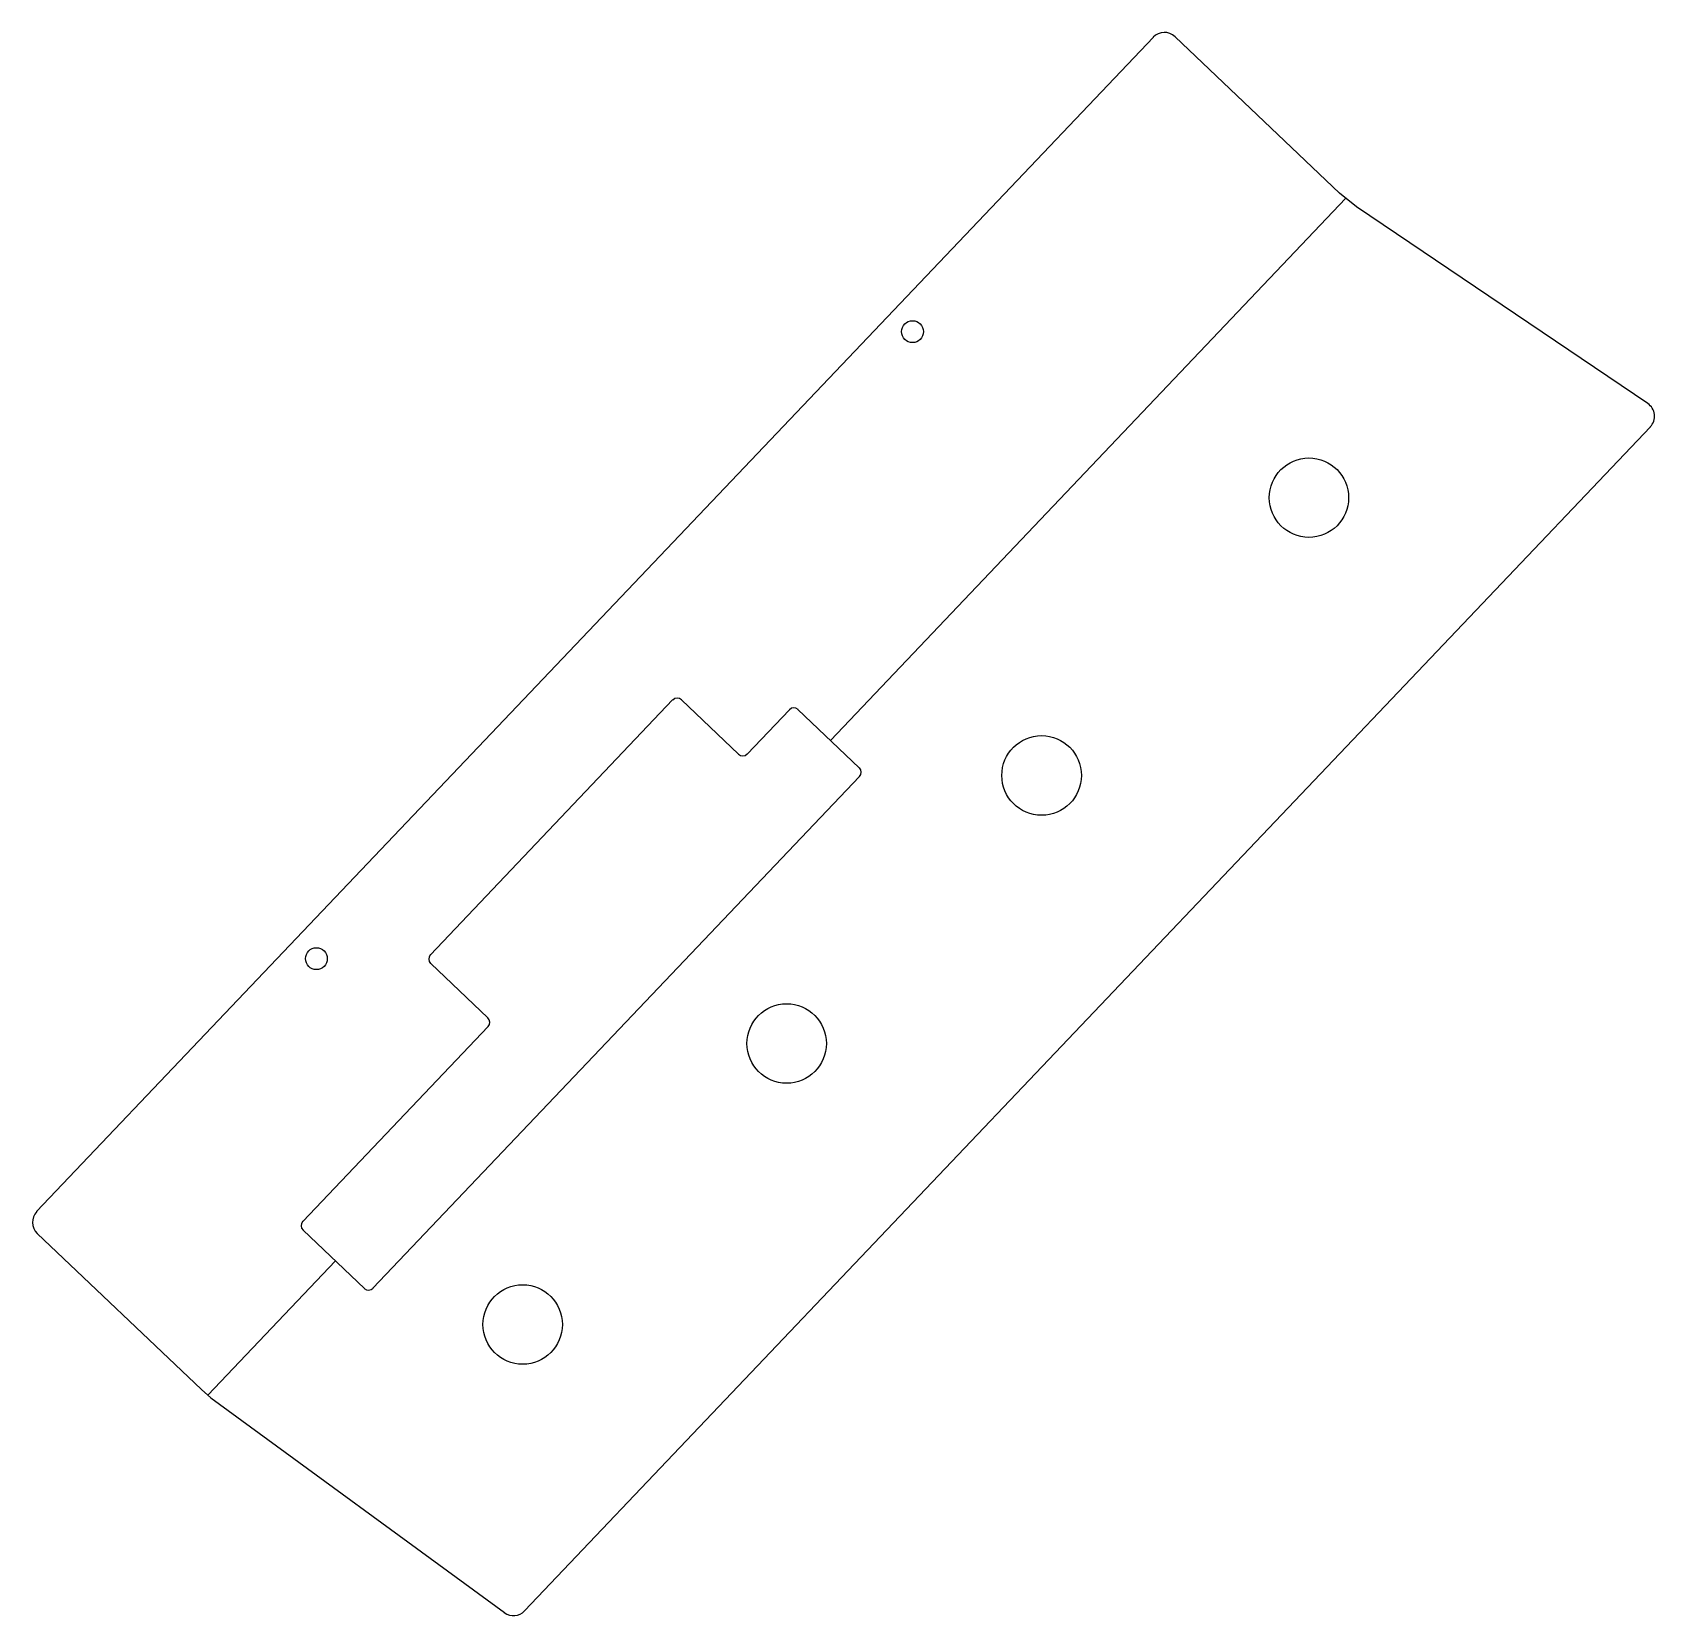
# Model space of a CAD drawing. Header units: inches. Extents: x -14 to -0.8, y 2.5 to 15.3.
import ezdxf

# ---------------------------------------------------------------- set-up
doc = ezdxf.new("R2010")
doc.units = ezdxf.units.IN
doc.header["$MEASUREMENT"] = 0

msp = doc.modelspace()

# ---------------------------------------------------------------- linework, layer by layer
at = {"linetype": 'Continuous', "lineweight": 25}
for p, q in [((-13.965, 5.747), (-4.908, 15.268)), ((-3.398, 14.004), (-4.731, 15.272)), ((-3.261, 13.892), (-3.398, 14.004)), ((-0.898, 12.299), (-3.261, 13.892)), ((-0.877, 12.109), (-10.007, 2.511)), ((-8.807, 9.895), (-10.771, 7.83)), ((-8.272, 9.456), (-8.736, 9.897)), ((-7.86, 9.816), (-8.202, 9.457)), ((-7.293, 9.345), (-7.79, 9.818)), ((-11.237, 5.126), (-7.291, 9.274)), ((-10.769, 7.759), (-10.305, 7.318)), ((-10.304, 7.248), (-11.806, 5.668)), ((-13.96, 5.571), (-12.628, 4.304)), ((-11.804, 5.597), (-11.307, 5.124)), ((-12.628, 4.304), (-12.551, 4.238)), ((-12.551, 4.238), (-10.171, 2.497))]:
    msp.add_line(p, q, dxfattribs=at)
at = {"color": 8, "linetype": 'Continuous', "lineweight": 0, "true_color": 0x808080}
for p, q in [((-7.527, 9.567), (-3.346, 13.962)), ((-12.576, 4.26), (-11.541, 5.347))]:
    msp.add_line(p, q, dxfattribs=at)
at = {"linetype": 'Continuous', "lineweight": 25}
for centre, radius in [((-6.861, 12.881), 0.0885), ((-3.646, 11.535), 0.322), ((-5.814, 9.283), 0.323), ((-11.696, 7.798), 0.0885), ((-7.882, 7.11), 0.322), ((-10.023, 4.832), 0.322)]:
    msp.add_circle(centre, radius, dxfattribs=at)
for centre, radius, start, end in [((-4.818, 15.182), 0.125, 46.4309, 136.4309), ((-0.968, 12.195), 0.125, 316.4309, 56), ((-8.77, 9.86), 0.05, 46.4309, 136.4309), ((-7.824, 9.782), 0.05, 46.4309, 136.4309), ((-8.238, 9.492), 0.05, 226.4309, 316.4309), ((-7.327, 9.309), 0.05, 316.4309, 46.4309), ((-10.735, 7.796), 0.05, 136.4309, 226.4309), ((-10.34, 7.282), 0.05, 316.4309, 46.4309), ((-13.874, 5.661), 0.125, 136.4309, 226.4309), ((-11.77, 5.634), 0.05, 136.4309, 226.4309), ((-11.273, 5.161), 0.05, 226.4309, 316.4309), ((-10.098, 2.597), 0.125, 233.7917, 316.4309)]:
    msp.add_arc(centre, radius, start, end, dxfattribs=at)

doc.saveas('drawing.dxf')
